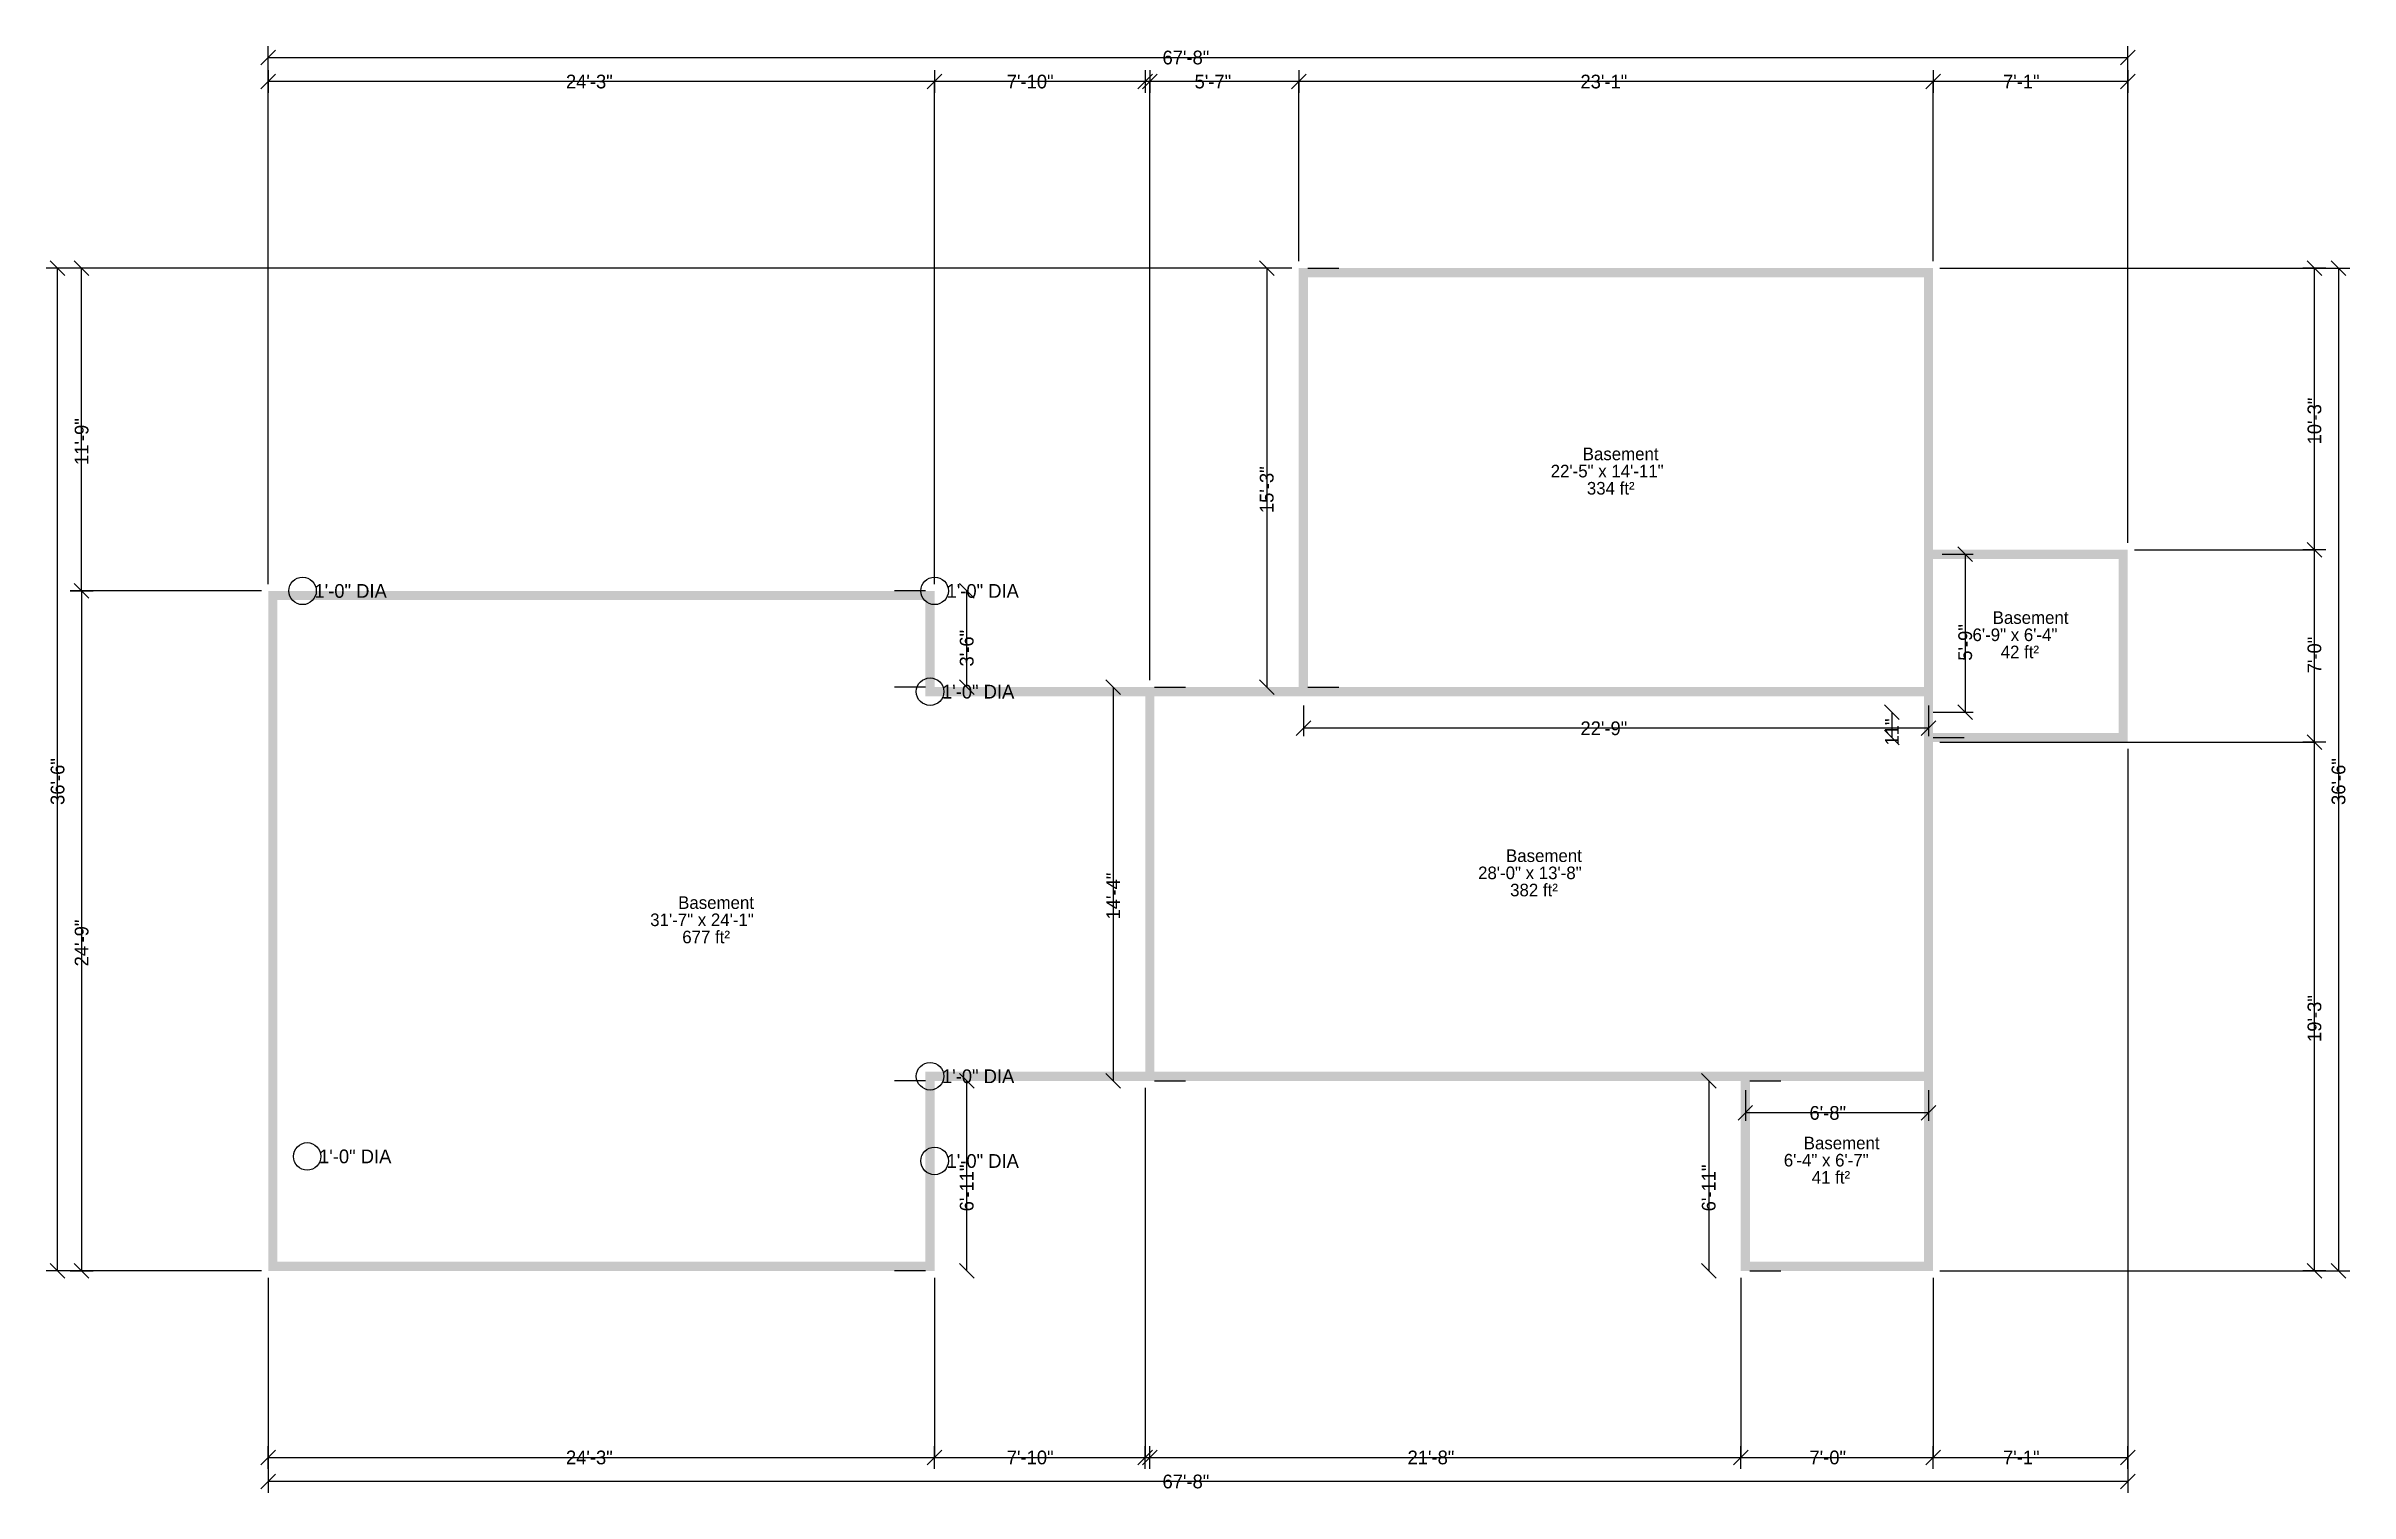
# Model space of a CAD drawing. Header units: inches. Extents: x -657 to 349, y -280 to 352.
import ezdxf

# ---------------------------------------------------------------- set-up
doc = ezdxf.new("R2010")
doc.units = ezdxf.units.IN
doc.header["$LTSCALE"] = 12
doc.header["$MEASUREMENT"] = 0
doc.layers.add('Punch Layer 1', color=7, linetype='Continuous')

msp = doc.modelspace()

# ---------------------------------------------------------------- linework, layer by layer
at = {"layer": 'Punch Layer 1', "color": 7, "linetype": 'Continuous'}
for points in [[(-556.8, 350.2), (-563.2, 343.8)], [(-560, 342), (-560, 352)], [(-560, 347), (252, 347)], [(-560, 117), (-560, 347)], [(248.8, 343.8), (255.2, 350.2)], [(252, 342), (252, 352)], [(252, 135), (252, 347)], [(-556.8, 339.7), (-563.2, 333.3)], [(-560, 341.5), (-560, 331.5)], [(-269, 336.5), (-560, 336.5)], [(-272.2, 333.3), (-265.8, 339.7)], [(-265.8, 339.7), (-272.2, 333.3)], [(-269, 341.5), (-269, 331.5)], [(-269, 341.5), (-269, 331.5)], [(-269, 117), (-269, 336.5)], [(-175, 336.5), (-269, 336.5)], [(-173.8, 339.7), (-180.2, 333.3)], [(-178.2, 333.3), (-171.8, 339.7)], [(-177, 341.5), (-177, 331.5)], [(-110, 336.5), (-177, 336.5)], [(-175, 341.5), (-175, 331.5)], [(-175, 75), (-175, 336.5)], [(-113.2, 333.3), (-106.8, 339.7)], [(-106.8, 339.7), (-113.2, 333.3)], [(-110, 341.5), (-110, 331.5)], [(-110, 341.5), (-110, 331.5)], [(-110, 258), (-110, 336.5)], [(167, 336.5), (-110, 336.5)], [(163.8, 333.3), (170.2, 339.7)], [(170.2, 339.7), (163.8, 333.3)], [(167, 341.5), (167, 331.5)], [(167, 341.5), (167, 331.5)], [(167, 258), (167, 336.5)], [(252, 336.5), (167, 336.5)], [(248.8, 333.3), (255.2, 339.7)], [(252, 341.5), (252, 331.5)], [(-647, 255), (-657, 255)], [(-648.8, 251.8), (-655.2, 258.2)], [(-652, -183), (-652, 255)], [(-113, 255), (-652, 255)], [(-636.5, 255), (-646.5, 255)], [(-638.3, 251.8), (-644.7, 258.2)], [(-641.5, 114), (-641.5, 255)], [(-120.8, 251.8), (-127.2, 258.2)], [(-124, 255), (-124, 72)], [(-106, 255), (-92.5, 255)], [(170, 255), (344, 255)], [(338.5, 255), (328.5, 255)], [(336.7, 251.8), (330.3, 258.2)], [(333.5, 132), (333.5, 255)], [(339, 255), (349, 255)], [(347.2, 251.8), (340.8, 258.2)], [(344, 255), (344, -183)], [(184.2, 126.8), (177.8, 133.2)], [(255, 132), (333.5, 132)], [(338.5, 132), (328.5, 132)], [(338.5, 132), (328.5, 132)], [(330.3, 135.2), (336.7, 128.8)], [(336.7, 128.8), (330.3, 135.2)], [(333.5, 48), (333.5, 132)], [(171, 130), (184.5, 130)], [(181, 130), (181, 61)], [(-646.5, 114), (-636.5, 114)], [(-636.5, 114), (-646.5, 114)], [(-638.3, 110.8), (-644.7, 117.2)], [(-644.7, 117.2), (-638.3, 110.8)], [(-641.5, 114), (-641.5, -183)], [(-563, 114), (-641.5, 114)], [(-273, 114), (-286.5, 114)], [(-251.8, 110.8), (-258.2, 117.2)], [(-255, 72), (-255, 114)], [(-273, 72), (-286.5, 72)], [(-258.2, 75.2), (-251.8, 68.8)], [(-187.8, 68.8), (-194.2, 75.2)], [(-191, 72), (-191, -100)], [(-173, 72), (-159.5, 72)], [(-127.2, 75.2), (-120.8, 68.8)], [(-106, 72), (-92.5, 72)], [(-108, 64), (-108, 50.5)], [(152.2, 57.8), (145.8, 64.2)], [(149, 61), (149, 50)], [(165, 64), (165, 50.5)], [(167, 61), (180.5, 61)], [(171, 61), (184.5, 61)], [(177.8, 64.2), (184.2, 57.8)], [(-104.8, 57.2), (-111.2, 50.8)], [(165, 54), (-108, 54)], [(145.8, 53.2), (152.2, 46.8)], [(161.8, 50.8), (168.2, 57.2)], [(330.3, 51.2), (336.7, 44.8)], [(336.7, 44.8), (330.3, 51.2)], [(336.7, 44.8), (330.3, 51.2)], [(167, 50), (180.5, 50)], [(170, 48), (333.5, 48)], [(252, 45), (252, -275)], [(255, 48), (333.5, 48)], [(338.5, 48), (328.5, 48)], [(338.5, 48), (328.5, 48)], [(338.5, 48), (328.5, 48)], [(333.5, -183), (333.5, 48)], [(333.5, -183), (333.5, 48)], [(-273, -100), (-286.5, -100)], [(-251.8, -103.2), (-258.2, -96.8)], [(-255, -183), (-255, -100)], [(-194.2, -96.8), (-187.8, -103.2)], [(-173, -100), (-159.5, -100)], [(72.2, -103.2), (65.8, -96.8)], [(69, -100), (69, -183)], [(87, -100), (100.5, -100)], [(-177, -103), (-177, -264.5)], [(85, -104), (85, -117.5)], [(165, -104), (165, -117.5)], [(88.2, -110.8), (81.8, -117.2)], [(165, -114), (85, -114)], [(161.8, -117.2), (168.2, -110.8)], [(-655.2, -179.8), (-648.8, -186.2)], [(-644.7, -179.8), (-638.3, -186.2)], [(-258.2, -179.8), (-251.8, -186.2)], [(65.8, -179.8), (72.2, -186.2)], [(330.3, -179.8), (336.7, -186.2)], [(330.3, -179.8), (336.7, -186.2)], [(340.8, -179.8), (347.2, -186.2)], [(-647, -183), (-657, -183)], [(-563, -183), (-652, -183)], [(-646.5, -183), (-636.5, -183)], [(-560, -186), (-560, -275)], [(-273, -183), (-286.5, -183)], [(-269, -186), (-269, -264.5)], [(83, -186), (83, -264.5)], [(87, -183), (100.5, -183)], [(167, -186), (167, -264.5)], [(170, -183), (344, -183)], [(338.5, -183), (328.5, -183)], [(338.5, -183), (328.5, -183)], [(339, -183), (349, -183)], [(-556.8, -261.3), (-563.2, -267.7)], [(-560, -269.5), (-560, -259.5)], [(-265.8, -261.3), (-272.2, -267.7)], [(-272.2, -267.7), (-265.8, -261.3)], [(-269, -269.5), (-269, -259.5)], [(-269, -269.5), (-269, -259.5)], [(-173.8, -261.3), (-180.2, -267.7)], [(-178.2, -267.7), (-171.8, -261.3)], [(-177, -269.5), (-177, -259.5)], [(-175, -269.5), (-175, -259.5)], [(86.2, -261.3), (79.8, -267.7)], [(79.8, -267.7), (86.2, -261.3)], [(83, -269.5), (83, -259.5)], [(83, -269.5), (83, -259.5)], [(170.2, -261.3), (163.8, -267.7)], [(163.8, -267.7), (170.2, -261.3)], [(167, -269.5), (167, -259.5)], [(167, -269.5), (167, -259.5)], [(248.8, -267.7), (255.2, -261.3)], [(252, -269.5), (252, -259.5)], [(-560, -264.5), (-269, -264.5)], [(-560, -270), (-560, -280)], [(-269, -264.5), (-175, -264.5)], [(-177, -264.5), (83, -264.5)], [(83, -264.5), (167, -264.5)], [(167, -264.5), (252, -264.5)], [(252, -270), (252, -280)], [(-556.8, -271.8), (-563.2, -278.2)], [(252, -275), (-560, -275)], [(248.8, -278.2), (255.2, -271.8)]]:
    msp.add_lwpolyline(points, dxfattribs=at)
at = {"layer": 'Punch Layer 1', "color": 7, "linetype": 'Continuous', "const_width": 4}
msp.add_lwpolyline([(165, 130), (165, 253), (-108, 253), (-108, 70), (-175, 70), (-175, -98), (85, -98), (85, -181), (165, -181), (165, 50), (250, 50), (250, 130)], close=True, dxfattribs=at)
for points in [[(165, 130), (165, 61), (165, 50)], [(-175, 70), (-271, 70), (-271, 112), (-558, 112), (-558, -181), (-271, -181), (-271, -98), (-175, -98)], [(165, 70), (-108, 70)], [(165, -98), (85, -98)]]:
    msp.add_lwpolyline(points, dxfattribs=at)
at = {"layer": 'Punch Layer 1', "color": 7, "linetype": 'Continuous'}
for centre in [(-545, 114), (-269, 114), (-271, 70), (-271, -98), (-543, -133), (-269, -135)]:
    msp.add_circle(centre, 6, dxfattribs=at)

# ---------------------------------------------------------------- texts
at = {"layer": 'Punch Layer 1', "color": 7}
for s, height, p in [('67\'-8"', 6, (-169.5, 344)), ('24\'-3"', 6, (-430, 333.5)), ('7\'-10"', 6, (-237.5, 333.5)), ('5\'-7"', 6, (-155.5, 333.5)), ('23\'-1"', 6, (13, 333.5)), ('7\'-1"', 6, (197.5, 333.5)), ('Basement', 5.5, (14, 171.1)), ('22\'-5" x 14\'-11"', 5.5, (0, 163.6)), ('334 ft²', 5.5, (15.8, 156.1)), ('1\'-0" DIA', 6, (-539.8, 111)), ('1\'-0" DIA', 6, (-263.8, 111)), ('Basement', 5.5, (193, 99.6)), ('6\'-9" x 6\'-4"', 5.5, (184.2, 92.1)), ('42 ft²', 5.5, (196.5, 84.6)), ('1\'-0" DIA', 6, (-265.8, 67)), ('22\'-9"', 6, (13, 51)), ('Basement', 5.5, (-19.5, -4.4)), ('28\'-0" x 13\'-8"', 5.5, (-31.7, -11.9)), ('Basement', 5.5, (-381, -24.9)), ('382 ft²', 5.5, (-17.7, -19.4)), ('31\'-7" x 24\'-1"', 5.5, (-393.2, -32.4)), ('677 ft²', 5.5, (-379.2, -39.9)), ('1\'-0" DIA', 6, (-265.8, -101)), ('6\'-8"', 6, (113, -117)), ('1\'-0" DIA', 6, (-537.8, -136)), ('Basement', 5.5, (110.5, -129.9)), ('1\'-0" DIA', 6, (-263.8, -138)), ('6\'-4" x 6\'-7"', 5.5, (101.8, -137.4)), ('41 ft²', 5.5, (114, -144.9)), ('24\'-3"', 6, (-430, -267.5)), ('7\'-10"', 6, (-237.5, -267.5)), ('21\'-8"', 6, (-62.5, -267.5)), ('7\'-0"', 6, (113, -267.5)), ('7\'-1"', 6, (197.5, -267.5)), ('67\'-8"', 6, (-169.5, -278))]:
    msp.add_text(s, height=height, dxfattribs=at).set_placement(p)
for s, p in [('10\'-3"', (336.5, 178)), ('11\'-9"', (-638.5, 169)), ('15\'-3"', (-121, 148)), ('3\'-6"', (-252, 81)), ('5\'-9"', (184, 83.5)), ('7\'-0"', (336.5, 78)), ('11"', (152, 46.5)), ('36\'-6"', (-649, 20.5)), ('36\'-6"', (347, 20.5)), ('14\'-4"', (-188, -29.5)), ('24\'-9"', (-638.5, -50)), ('19\'-3"', (336.5, -83)), ('19\'-3"', (336.5, -83)), ('6\'-11"', (-252, -157)), ('6\'-11"', (72, -157))]:
    msp.add_text(s, height=6, rotation=90, dxfattribs=at).set_placement(p)

doc.saveas('drawing.dxf')
